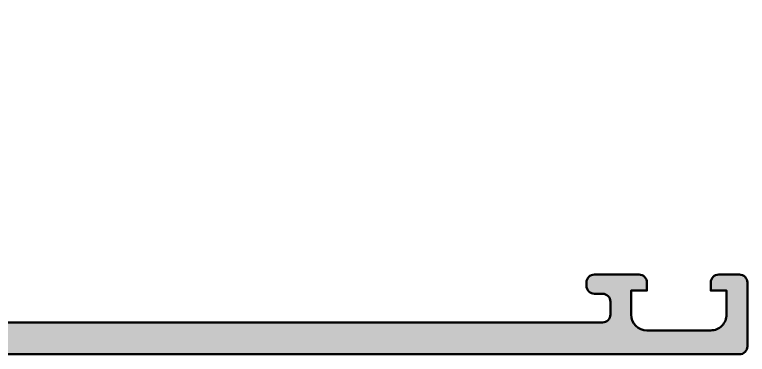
# Model space of a CAD drawing. Extents: x 0 to 92, y 0 to 90.
# Drawn here: x 46 to 92, y 0 to 21.3 of the extents above; entities that cross this region are included whole.
import ezdxf

# ---------------------------------------------------------------- set-up
doc = ezdxf.new("R2010")
doc.units = 0
doc.layers.add('0S-Alu contour', color=7, linetype='Continuous', lineweight=50)
doc.layers.add('0S-Alu hatch', color=252, linetype='Continuous', lineweight=25)

# ---------------------------------------------------------------- blocks, each defined once
blk = doc.blocks.new('462440__4DBD6579_8E05_4935_A4A2_4697B90C72D5_')
at = {"layer": '0S-Alu hatch'}
h = blk.add_hatch(color=256, dxfattribs=at)
edge = h.paths.add_edge_path()
edge.add_line((16.70020668893109, 9.600057175176403), (16.00022499947842, 8.387624313849216))
edge.add_line((16.00022499947842, 8.387624313849216), (16.00022499947886, 7.300069382207425))
edge.add_line((16.00022499947886, 7.300069382207425), (31.00013431649737, 7.300069382207652))
edge.add_ellipse((31.00013431649781, 6.800069382206274), major_axis=(-0.5000000000013785, 0), ratio=1, start_angle=180, end_angle=270.0000000000497, ccw=False)
edge.add_line((31.50013431649919, 6.800069382206274), (31.50013431649872, 1.00015843061702))
edge.add_arc((32.5001343164985, 1.000158430616821), 0.9999999999997797, 180, 269.9999999999886)
edge.add_line((32.5001343164983, 0.0001584306170415), (91.50012581734995, 0.0001584306170344))
edge.add_arc((91.50005832983231, 0.5002259181346745), 0.5000674920715906, 270.0077324561257, 359.992267543883)
edge.add_line((92.00012581734995, 0.5001584306171103), (92.00012581734995, 4.500158430617716))
edge.add_arc((91.50005832983322, 4.500090943100303), 0.5000674920706809, 0.0077324561169704, 89.99226754387429)
edge.add_line((91.50012581735086, 5.000158430617034), (90.2000769892254, 5.000158430617034))
edge.add_arc((90.20011388801458, 4.500121531827403), 0.5000369001510511, 90.00422797775568, 179.9957720222162)
edge.add_line((89.70007698922495, 4.500158430616824), (89.70007698922495, 4.000158430617034))
edge.add_line((89.70007698922495, 4.000158430617034), (90.70007698922495, 4.000158430617716))
edge.add_line((90.70007698922495, 4.000158430617716), (90.7000769892245, 2.500158430617034))
edge.add_ellipse((89.70011396291864, 2.500121456922897), major_axis=(-0.9999630269894156, 0), ratio=1, start_angle=89.9978814850968, end_angle=180.0021185148806, ccw=False)
edge.add_line((89.70007698922541, 1.500158430617034), (85.70007698922495, 1.500158430617261))
edge.add_ellipse((85.70015385893407, 2.50023530032638), major_axis=(-1.000076872663367, 0), ratio=1, start_angle=0.004403971451608868, end_angle=89.99559602863582, ccw=False)
edge.add_line((84.70007698922495, 2.500158430615737), (84.70007698922541, 4.000158430617034))
edge.add_line((84.70007698922541, 4.000158430617034), (85.70007698922495, 4.000158430617034))
edge.add_line((85.70007698922495, 4.000158430617034), (85.7000769892245, 4.500158430617489))
edge.add_arc((85.200134464028, 4.500215905420532), 0.499942528500235, 359.9934131155661, 450.006586884364)
edge.add_line((85.2000769892254, 5.000158430617034), (82.4000891962562, 5.000158430617261))
edge.add_arc((82.4000891962562, 4.500158430617261), 0.5, 90, 180)
edge.add_line((81.9000891962562, 4.500158430617261), (81.90008919625573, 4.300158430617216))
edge.add_arc((82.40008919625632, 4.300158430617784), 0.5000000000005685, 180, 270.0000000000912)
edge.add_line((82.40008919625711, 3.800158430617216), (82.9000891962571, 3.800158430617216))
edge.add_ellipse((82.90005409709147, 3.300123331451572), major_axis=(-0.5000351003975082, 0), ratio=1, start_angle=180.0040217857437, end_angle=269.9959782142177, ccw=False)
edge.add_line((83.40008919625711, 3.300158430616879), (83.40008919625664, 2.500155378859403))
edge.add_ellipse((82.90007263279722, 2.500171942318843), major_axis=(-0.5000165637337787, 0), ratio=1, start_angle=90.0018979697133, end_angle=179.9981020302675, ccw=False)
edge.add_line((82.9000891962562, 2.000155378859403), (41.10009529977538, 2.000155378859176))
edge.add_line((41.10009529977538, 2.000155378859176), (35.06163767912514, 2.432552010904942))
edge.add_ellipse((35.10009373926932, 3.431771695771573), major_axis=(-0.999959422770135, 0), ratio=1, start_angle=0, end_angle=87.79599713641358, ccw=False)
edge.add_line((34.10013431649918, 3.431771695771573), (34.1001343164978, 10.10022390631697))
edge.add_ellipse((34.60013431649779, 10.10022390631764), major_axis=(-0.4999999999999929, 0), ratio=1, start_angle=270.0000000001026, end_angle=360, ccw=False)
edge.add_line((34.6001343164969, 10.60022390631763), (35.50013431649792, 10.60022390631764))
edge.add_arc((35.50013431649825, 11.10022390631773), 0.5000000000000995, 269.9999999999625, 360)
edge.add_line((36.00013431649835, 11.10022390631773), (36.00013431649836, 12.5002254321963))
edge.add_ellipse((36.07897076304138, 12.76774602418943), major_axis=(-0.278895056327444, 0), ratio=1, start_angle=-1.1645893740940778, end_angle=73.5801235805115, ccw=False)
edge.add_line((35.80013331649833, 12.77341443218779), (35.80013331649834, 13.2270084321878))
edge.add_ellipse((36.07900141214152, 13.23266909166486), major_axis=(-0.2789255417371647, 0), ratio=1, start_angle=-73.57540544464302, end_angle=1.1628700728862214, ccw=False)
edge.add_line((36.00013431649834, 13.50021243218781), (36.00013431649835, 15.38022343219632))
edge.add_arc((35.70013431649833, 15.3802234321963), 0.3000000000000114, 0, 90)
edge.add_line((35.70013431649833, 15.68022343219631), (34.72015999745555, 15.68022343219631))
edge.add_arc((34.72015999745555, 15.38022343219632), 0.2999999999999971, 90, 180)
edge.add_line((34.42015999745555, 15.38022343219632), (34.42015999745555, 12.62022543219635))
edge.add_ellipse((34.30015999745557, 12.62022543219632), major_axis=(-0.1199999999999832, 0), ratio=1, start_angle=90.00000000000682, end_angle=180, ccw=False)
edge.add_line((34.30015999745558, 12.50022543219634), (30.00013431649843, 12.50022543219634))
edge.add_ellipse((30.00013431649841, 13.00022543219631), major_axis=(-0.4999999999999716, 0), ratio=1, start_angle=0, end_angle=90.00000000000159, ccw=False)
edge.add_line((29.50013431649844, 13.00022543219631), (29.5001343164985, 13.70022543219642))
edge.add_line((29.5001343164985, 13.70022543219642), (30.88162977412082, 16.0930457552239))
edge.add_arc((30.7620145318493, 16.16210564754766), 0.1381197846488562, 330.0000000003179, 450.0000000003213)
edge.add_line((30.76201453184852, 16.30022543219652), (24.0001257334298, 16.30022543219692))
edge.add_ellipse((24.00012573342981, 16.80022543219691), major_axis=(-0.4999999999999858, 0), ratio=1, start_angle=0, end_angle=89.9999999999983, ccw=False)
edge.add_line((23.50012573342983, 16.80022543219691), (23.50012573342983, 17.50022292377117))
edge.add_arc((21.00012573342883, 17.50022292377119), 2.500000000000994, 0, 89.99999999999447)
edge.add_line((21.00012573342907, 20.00022292377218), (20.45426934151944, 20.00022292377241))
edge.add_arc((20.50259998279901, 19.50092880063005), 0.5016278224849537, 95.52888794899057, 243.3386633159716)
edge.add_line((20.27751152901989, 19.0526368642021), (21.22325127511274, 18.74779677631147))
edge.add_ellipse((21.00039457547807, 18.30022363346754), major_axis=(-0.4999868265937197, 0), ratio=1, start_angle=180.0002683879249, end_angle=243.5302574767603, ccw=False)
edge.add_line((21.5003814020663, 18.30022597553231), (21.50038140206674, 18.00022292377241))
edge.add_ellipse((21.00040192973484, 18.00020239610431), major_axis=(-0.4999794727533038, 0), ratio=1, start_angle=89.99764760604148, end_angle=180.0023523941473, ccw=False)
edge.add_line((21.00038140206769, 17.50022292377241), (10.00038140206629, 17.50022292377241))
edge.add_ellipse((10.00036087439899, 18.00020239610467), major_axis=(-0.499979472753659, 0), ratio=1, start_angle=-0.00235239414729449, end_angle=90.00235239397642, ccw=False)
edge.add_line((9.500381402066736, 18.00022292377346), (9.500381402065841, 18.30022597553113))
edge.add_ellipse((10.00036822865269, 18.30022363346769), major_axis=(-0.499986826592334, 0), ratio=1, start_angle=296.46974252319484, end_angle=359.9997316120751, ccw=False)
edge.add_line((9.777511529018982, 18.74779677631056), (10.72325127511315, 19.05263686420255))
edge.add_arc((10.4981628213343, 19.50092880063035), 0.5016278224846936, 296.6613366840088, 444.471112050987)
edge.add_line((10.54649346261405, 20.00022292377243), (8.366078177665955, 20.00022292377241))
edge.add_ellipse((8.366078177666068, 20.50022292377463), major_axis=(-0.5000000000022169, 0), ratio=1, start_angle=49.455719757721226, end_angle=89.99999999998698, ccw=False)
edge.add_arc((4.790882798731658, 16.32075190432395), 4.999999999996162, 49.45571975774051, 84.65077199037947)
edge.add_arc((5.238501186714884, 21.162103139124), 0.138119784648515, 82.2975625057507, 209.9999999998387)
edge.add_line((5.11888594444384, 21.09304324680008), (6.500381402066167, 18.70022292377271))
edge.add_line((6.500381402066167, 18.70022292377271), (6.500381402066224, 18.00022292377261))
edge.add_ellipse((6.000381402066253, 18.00022292377264), major_axis=(-0.4999999999999716, 0), ratio=1, start_angle=89.9999999999983, end_angle=180, ccw=False)
edge.add_line((6.000381402066238, 17.50022292377266), (1.700355721109005, 17.50022292377266))
edge.add_ellipse((1.700355721109019, 17.62022292377261), major_axis=(-0.1199999999999477, 0), ratio=1, start_angle=0, end_angle=89.99999999999329, ccw=False)
edge.add_line((1.580355721109071, 17.62022292377261), (1.580355721109071, 20.3802209237726))
edge.add_arc((1.28035572110906, 20.38022092377261), 0.3000000000000114, 0, 89.99999999999729)
edge.add_line((1.280355721109074, 20.68022092377262), (0.3003814020662929, 20.68022092377261))
edge.add_arc((0.3003814020662929, 20.38022092377261), 0.2999999999999971, 90, 180)
edge.add_line((0.0003814020662958, 20.38022092377261), (0.0003814020662816, 18.50020992376409))
edge.add_ellipse((-0.0784856935768943, 18.23266658324115), major_axis=(-0.2789255417371463, 0), ratio=1, start_angle=178.8371299271139, end_angle=253.5754054446433, ccw=False)
edge.add_line((0.2003824020662706, 18.2270059237641), (0.2003824020662819, 17.77341192376409))
edge.add_ellipse((-0.0784550444767689, 17.76774351576573), major_axis=(-0.2788950563274374, 0), ratio=1, start_angle=106.4198764194912, end_angle=181.1645893740941, ccw=False)
edge.add_line((0.0003814020662707, 17.50022292377261), (6.48044646709e-05, 16.00014439163584))
edge.add_arc((0.500064793328761, 16.00003886462914), 0.5000000000000393, 179.9879074956894, 269.9999999999984)
edge.add_line((0.5000647933287468, 15.50003886462911), (16.00022499947889, 15.50003886462934))
edge.add_line((16.00022499947889, 15.50003886462934), (16.00022499947845, 14.50006938220743))
edge.add_line((16.00022499947845, 14.50006938220743), (16.70020668893292, 13.80005717517599))
edge.add_line((16.70020668893292, 13.80005717517599), (17.30021279244762, 13.80005717517622))
edge.add_line((17.30021279244762, 13.80005717517622), (17.3002127924467, 15.40006327869184))
edge.add_ellipse((17.80022224173035, 15.40005382940819), major_axis=(-0.5000094493729397, 0), ratio=1, start_angle=270.0010827875274, end_angle=359.99891721236526, ccw=False)
edge.add_line((17.80021279244805, 15.90006327869184), (20.00011810379533, 15.90006327869184))
edge.add_ellipse((20.00011810379545, 15.40006327869194), major_axis=(-0.4999999999999006, 0), ratio=1, start_angle=180, end_angle=270.000000000013, ccw=False)
edge.add_line((20.50011810379535, 15.40006327869194), (20.5001181037958, 8.800069382207198))
edge.add_line((20.5001181037958, 8.800069382207198), (17.30021279244761, 8.800069382207425))
edge.add_line((17.30021279244761, 8.800069382207425), (17.30021279244758, 9.600057175176175))
edge.add_line((17.30021279244758, 9.600057175176175), (16.70020668893109, 9.600057175176403))
edge = h.paths.add_edge_path()
edge.add_ellipse((22.6001181037957, 14.00005717517604), major_axis=(-0.5, 0), ratio=1, start_angle=270, end_angle=360, ccw=False)
edge.add_line((22.6001181037957, 14.50005717517604), (27.00011810379578, 14.50005717517626))
edge.add_ellipse((27.00011810379578, 14.00005717517626), major_axis=(-0.5, 0), ratio=1, start_angle=180, end_angle=270, ccw=False)
edge.add_line((27.50011810379579, 14.00005717517626), (27.50011810379579, 9.600057175176175))
edge.add_ellipse((27.00011810379578, 9.600057175176175), major_axis=(-0.5, 0), ratio=1, start_angle=90, end_angle=180, ccw=False)
edge.add_line((27.00011810379578, 9.100057175176175), (22.6001181037957, 9.100057175176175))
edge.add_ellipse((22.6001181037957, 9.600057175176175), major_axis=(-0.5, 0), ratio=1, start_angle=0, end_angle=90, ccw=False)
edge.add_line((22.10011810379569, 9.600057175176175), (22.10011810379569, 14.00005717517604))
at = {"layer": '0S-Alu contour', "color": 7}
for points in [[(5.11888594444384, 21.09304324680008), (6.500381402066167, 18.70022292377271), (6.500381402066224, 18.00022292377261)], [(0.0003814020662958, 20.38022092377261), (0.0003814020662816, 18.50020992376409)], [(1.280355721109074, 20.68022092377262), (0.3003814020662929, 20.68022092377261)], [(1.580355721109071, 17.62022292377261), (1.580355721109071, 20.3802209237726)], [(10.54649346261405, 20.00022292377243), (8.366078177665955, 20.00022292377241)], [(21.00012573342907, 20.00022292377218), (20.45426934151944, 20.00022292377241)], [(9.777511529018982, 18.74779677631056), (10.72325127511315, 19.05263686420255)], [(20.27751152901989, 19.0526368642021), (21.22325127511274, 18.74779677631147)], [(0.2003824020662706, 18.2270059237641), (0.2003824020662819, 17.77341192376409)], [(9.500381402066736, 18.00022292377346), (9.500381402065841, 18.30022597553113)], [(21.5003814020663, 18.30022597553231), (21.50038140206674, 18.00022292377241)], [(0.0003814020662707, 17.50022292377261), (6.48044646709e-05, 16.00014439163584)], [(6.000381402066238, 17.50022292377266), (1.700355721109005, 17.50022292377266)], [(21.00038140206769, 17.50022292377241), (10.00038140206629, 17.50022292377241)], [(23.50012573342983, 16.80022543219691), (23.50012573342983, 17.50022292377117)], [(30.76201453184852, 16.30022543219652), (24.0001257334298, 16.30022543219692)], [(17.80021279244805, 15.90006327869184), (20.00011810379533, 15.90006327869184)], [(29.50013431649844, 13.00022543219631), (29.5001343164985, 13.70022543219642), (30.88162977412082, 16.0930457552239)], [(35.70013431649833, 15.68022343219631), (34.72015999745555, 15.68022343219631)], [(0.5000647933287468, 15.50003886462911), (16.00022499947889, 15.50003886462934), (16.00022499947845, 14.50006938220743), (16.70020668893292, 13.80005717517599), (17.30021279244762, 13.80005717517622), (17.3002127924467, 15.40006327869184)], [(20.50011810379535, 15.40006327869194), (20.5001181037958, 8.800069382207198), (17.30021279244761, 8.800069382207425), (17.30021279244758, 9.600057175176175), (16.70020668893109, 9.600057175176403)], [(34.42015999745555, 15.38022343219632), (34.42015999745555, 12.62022543219635)], [(36.00013431649834, 13.50021243218781), (36.00013431649835, 15.38022343219632)], [(22.6001181037957, 14.50005717517604), (27.00011810379578, 14.50005717517626)], [(22.10011810379569, 9.600057175176175), (22.10011810379569, 14.00005717517604)], [(27.50011810379579, 14.00005717517626), (27.50011810379579, 9.600057175176175)], [(35.80013331649833, 12.77341443218779), (35.80013331649834, 13.2270084321878)], [(34.30015999745558, 12.50022543219634), (30.00013431649843, 12.50022543219634)], [(36.00013431649835, 11.10022390631773), (36.00013431649836, 12.5002254321963)], [(34.6001343164969, 10.60022390631763), (35.50013431649792, 10.60022390631764)], [(34.10013431649918, 3.431771695771573), (34.1001343164978, 10.10022390631697)], [(16.70020668893109, 9.600057175176403), (16.00022499947842, 8.387624313849216), (16.00022499947886, 7.300069382207425), (31.00013431649737, 7.300069382207652)], [(27.00011810379578, 9.100057175176175), (22.6001181037957, 9.100057175176175)], [(31.50013431649919, 6.800069382206274), (31.50013431649872, 1.00015843061702)], [(85.2000769892254, 5.000158430617034), (82.4000891962562, 5.000158430617261)], [(91.50012581735086, 5.000158430617034), (90.2000769892254, 5.000158430617034)], [(81.9000891962562, 4.500158430617261), (81.90008919625573, 4.300158430617216)], [(84.70007698922495, 2.500158430615737), (84.70007698922541, 4.000158430617034), (85.70007698922495, 4.000158430617034), (85.7000769892245, 4.500158430617489)], [(89.70007698922495, 4.500158430616824), (89.70007698922495, 4.000158430617034), (90.70007698922495, 4.000158430617716), (90.7000769892245, 2.500158430617034)], [(92.00012581734995, 0.5001584306171103), (92.00012581734995, 4.500158430617716)], [(82.40008919625711, 3.800158430617216), (82.9000891962571, 3.800158430617216)], [(83.40008919625711, 3.300158430616879), (83.40008919625664, 2.500155378859403)], [(82.9000891962562, 2.000155378859403), (41.10009529977538, 2.000155378859176), (35.06163767912514, 2.432552010904942)], [(89.70007698922541, 1.500158430617034), (85.70007698922495, 1.500158430617261)], [(32.5001343164983, 0.0001584306170415), (91.50012581734995, 0.0001584306170344)]]:
    blk.add_lwpolyline(points, dxfattribs=at)
for centre, radius, start, end in [((5.238501186714884, 21.162103139124), 0.138119784648515, 82.2975625057507, 209.9999999998387), ((4.790882798731658, 16.32075190432395), 4.999999999996162, 49.45571975774051, 84.65077199037947), ((0.3003814020662929, 20.38022092377261), 0.2999999999999971, 90, 180), ((1.28035572110906, 20.38022092377261), 0.3000000000000114, 0, 89.99999999999729), ((10.4981628213343, 19.50092880063035), 0.5016278224846936, 296.6613366840088, 84.47111205098697), ((20.50259998279901, 19.50092880063005), 0.5016278224849537, 95.52888794899057, 243.3386633159716), ((21.00012573342883, 17.50022292377119), 2.500000000000994, 0, 89.99999999999447), ((30.7620145318493, 16.16210564754766), 0.1381197846488562, 330.0000000003179, 90.00000000032128), ((0.500064793328761, 16.00003886462914), 0.5000000000000393, 179.9879074956894, 269.9999999999984), ((34.72015999745555, 15.38022343219632), 0.2999999999999971, 90, 180), ((35.70013431649833, 15.3802234321963), 0.3000000000000114, 0, 90), ((35.50013431649825, 11.10022390631773), 0.5000000000000995, 269.9999999999625, 0), ((82.4000891962562, 4.500158430617261), 0.5, 90, 180), ((85.200134464028, 4.500215905420532), 0.499942528500235, 359.9934131155661, 90.00658688436407), ((90.20011388801458, 4.500121531827403), 0.5000369001510511, 90.00422797775568, 179.9957720222162), ((91.50005832983322, 4.500090943100303), 0.5000674920706809, 0.0077324561169704, 89.99226754387429), ((82.40008919625632, 4.300158430617784), 0.5000000000005685, 180, 270.0000000000912), ((32.5001343164985, 1.000158430616821), 0.9999999999997797, 180, 269.9999999999886), ((91.50005832983231, 0.5002259181346745), 0.5000674920715906, 270.0077324561257, 359.992267543883)]:
    blk.add_arc(centre, radius, start, end, dxfattribs=at)
at = {"layer": '0S-Alu contour', "color": 7, "extrusion": (0, 0, -1)}
for centre, radius, start, end in [((-8.366078177666068, 20.50022292377463), 0.5000000000022169, 270.000000000013, 310.5442802422788), ((0.0784856935768943, 18.23266658324115), 0.2789255417371463, 106.4245945553567, 181.1628700728862), ((-10.00036822865269, 18.30022363346769), 0.499986826592334, 0.0002683879249072, 63.53025747680518), ((-21.00039457547807, 18.30022363346754), 0.4999868265937197, 116.4697425232397, 179.9997316120751), ((-6.000381402066253, 18.00022292377264), 0.4999999999999716, 180, 270.0000000000017), ((-10.00036087439899, 18.00020239610467), 0.499979472753659, 269.9976476060236, 0.0023523941473428), ((-21.00040192973484, 18.00020239610431), 0.4999794727533038, 179.9976476058527, 270.0023523939585), ((0.0784550444767689, 17.76774351576573), 0.2788950563274375, 178.8354106259059, 253.5801235805088), ((-1.700355721109019, 17.62022292377261), 0.1199999999999477, 270.0000000000068, 0), ((-24.00012573342981, 16.80022543219691), 0.4999999999999858, 270.0000000000017, 0), ((-17.80022224173035, 15.40005382940819), 0.5000094493729397, 0.0010827876347383, 89.99891721247258), ((-20.00011810379545, 15.40006327869194), 0.4999999999999006, 89.99999999998697, 180), ((-22.6001181037957, 14.00005717517604), 0.5, 0, 90), ((-27.00011810379578, 14.00005717517626), 0.5, 90, 180), ((-36.07900141214152, 13.23266909166486), 0.2789255417371647, 358.8371299271138, 73.57540544464295), ((-30.00013431649841, 13.00022543219631), 0.4999999999999716, 269.9999999999984, 0), ((-34.30015999745557, 12.62022543219632), 0.1199999999999832, 180, 269.9999999999932), ((-36.07897076304138, 12.76774602418943), 0.278895056327444, 286.4198764194885, 1.164589374094107), ((-34.60013431649779, 10.10022390631764), 0.4999999999999929, 0, 89.99999999989741), ((-22.6001181037957, 9.600057175176175), 0.5, 270, 0), ((-27.00011810379578, 9.600057175176175), 0.5, 180, 270), ((-31.00013431649781, 6.800069382206274), 0.5000000000013785, 89.99999999995033, 180), ((-82.90005409709147, 3.300123331451572), 0.5000351003975082, 90.00402178578231, 179.9959782142563), ((-35.10009373926932, 3.431771695771573), 0.9999594227701352, 272.2040028635864, 0), ((-82.90007263279722, 2.500171942318843), 0.5000165637337787, 180.0018979697325, 269.9981020302867), ((-85.70015385893407, 2.50023530032638), 1.000076872663367, 270.0044039713642, 359.9955960285484), ((-89.70011396291864, 2.500121456922897), 0.9999630269894156, 179.9978814851194, 270.0021185149032)]:
    blk.add_arc(centre, radius, start, end, dxfattribs=at)
blk = doc.blocks.new('442370__1BAAC8CE_5E89_4446_A78A_1DF12D57E6D0_')
at = {"layer": '0S-Alu contour', "color": 7}
blk.add_blockref('462440__4DBD6579_8E05_4935_A4A2_4697B90C72D5_', (0, 0), dxfattribs=at)

msp = doc.modelspace()

# ---------------------------------------------------------------- block references
at = {"layer": '0S-Alu contour', "color": 7}
msp.add_blockref('442370__1BAAC8CE_5E89_4446_A78A_1DF12D57E6D0_', (0, 0), dxfattribs=at)

doc.saveas('drawing.dxf')
